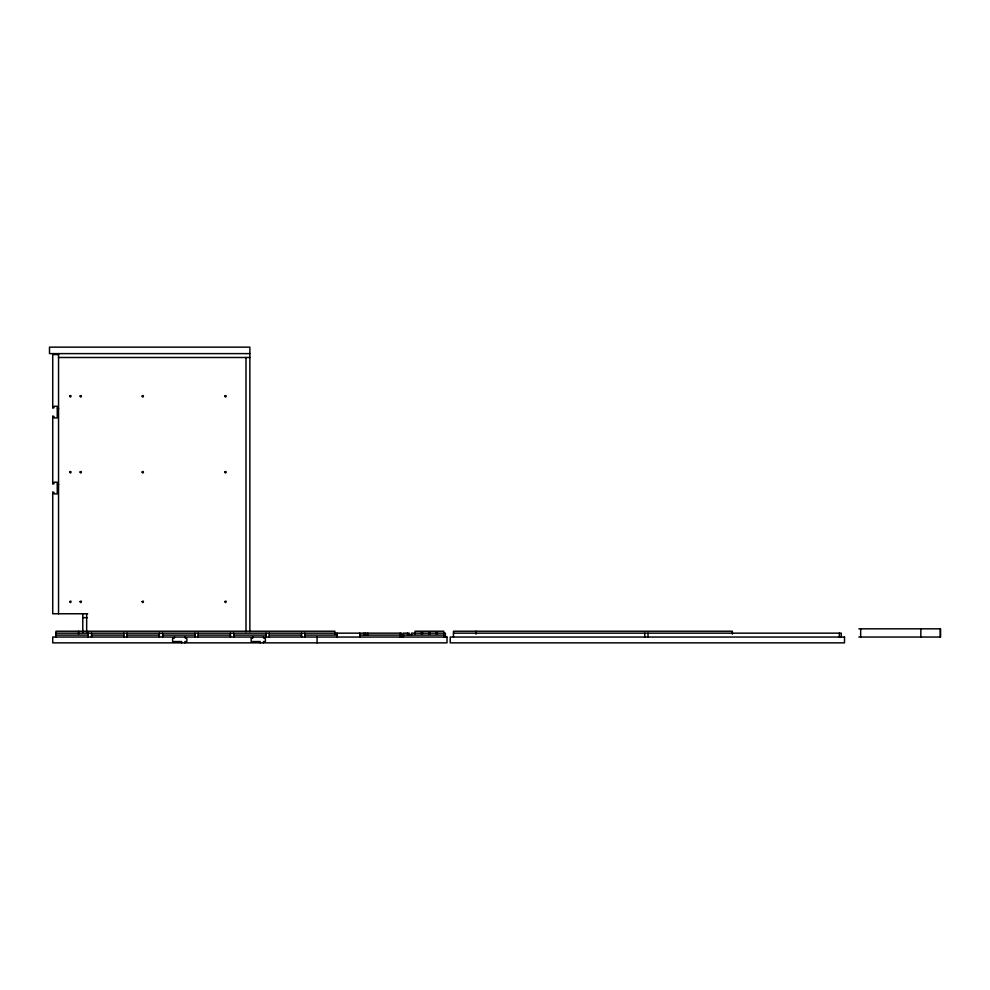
<?xml version="1.0" encoding="UTF-8"?>
<svg xmlns="http://www.w3.org/2000/svg" width="990" height="990" viewBox="0 0 990 990"><rect width="100%" height="100%" fill="white"/><g stroke="black" fill="none" stroke-linecap="round" stroke-linejoin="round"><path stroke-width="1.49" d="M174.574 637.04L174.03 638.327L172.631 638.327L172.631 641.557L181.677 641.557L181.677 642.857M253.106 637.04L252.561 638.327L251.163 638.327L251.163 641.557L260.209 641.557L260.209 642.857M249.864 353.616L49.5 353.616L49.5 347.144L249.864 347.144L249.864 631.694M58.546 354.581L52.73 354.581L52.73 408.226L54.029 407.694L54.029 406.284L57.259 406.284L57.259 408.226L58.546 408.226M58.546 357.489L249.864 357.489M58.546 408.87L57.259 408.87L57.259 417.929L54.029 417.929L54.029 416.518L52.73 415.986L52.73 484.172L54.029 483.64L54.029 482.229L57.259 482.229L57.259 484.172L58.546 484.172M58.546 484.815L57.259 484.815L57.259 493.874L54.029 493.874L54.029 492.463L52.73 491.931L52.73 613.763L87.677 613.763M82.789 617.649L87.405 617.649M858.887 628.823L940.5 628.823L940.5 637.04L858.887 637.04M55.96 633.154L401.754 633.154L401.754 637.04M453.47 633.154L841.277 633.154L841.277 637.04M55.96 635.097L88.283 635.097M91.513 635.097L123.824 635.097M127.067 635.097L159.378 635.097M162.608 635.097L194.931 635.097M198.161 635.097L230.472 635.097M233.714 635.097L266.025 635.097M269.255 635.097L301.579 635.097M304.809 635.097L337.12 635.097M359.741 635.097L400.146 635.097M403.375 635.097L443.768 635.097M263.439 637.04L263.971 638.327L265.382 638.327L265.382 641.557L263.439 641.557L263.439 642.857M184.907 637.04L185.439 638.327L186.85 638.327L186.85 641.557L184.907 641.557L184.907 642.857M940.339 628.823L940.339 637.04M920.849 628.823L920.849 637.04M860.669 628.823L860.669 637.04M839.334 633.154L839.334 637.04M732.365 634.132L732.365 631.224L453.47 631.224L453.47 637.04M648.017 633.154L648.017 637.04M644.787 633.154L644.787 637.04M476.091 631.224L476.091 634.132M445.389 637.04L445.389 633.154L411.456 633.154L411.456 635.097M443.768 637.04L443.768 631.224L437.308 631.224L437.308 634.132M436.343 634.132L436.343 631.224L429.87 631.224L429.87 634.132M428.905 634.132L428.905 631.224L422.445 631.224L422.445 634.132M421.468 634.132L421.468 631.224L415.008 631.224L415.008 634.132M409.192 635.097L409.192 633.154L403.375 633.154L403.375 637.04M407.583 633.154L407.583 635.097M400.146 633.154L400.146 637.04M367.822 633.154L367.822 635.097M365.57 633.154L365.57 635.097M363.949 633.154L363.949 635.097M359.741 633.154L359.741 637.04M337.12 633.154L337.12 637.04M334.868 634.132L334.868 631.224L55.96 631.224L55.96 637.04M317.085 637.04L317.085 642.857M304.809 633.154L304.809 637.04M301.579 633.154L301.579 637.04M269.255 633.154L269.255 637.04M266.025 633.154L266.025 637.04M245.99 357.489L245.99 631.769M233.714 633.154L233.714 637.04M230.472 633.154L230.472 637.04M198.161 633.154L198.161 637.04M194.931 633.154L194.931 637.04M162.608 633.154L162.608 637.04M159.378 633.154L159.378 637.04M127.067 633.154L127.067 637.04M123.824 633.154L123.824 637.04M91.513 633.154L91.513 637.04M88.283 633.154L88.283 637.04M86.662 613.763L86.662 632.474M82.789 613.763L82.789 632.474M78.581 631.224L78.581 634.132M58.546 353.616L58.546 613.763M142.102 396.099C143.253 399.131 144.392 393.81 142.102 396.099M142.102 472.044C143.253 475.076 144.392 469.755 142.102 472.044M142.102 601.635C143.253 604.667 144.392 599.346 142.102 601.635M69.721 396.087C70.81 399.143 72.047 393.834 69.721 396.087M69.721 472.032C70.81 475.089 72.047 469.78 69.721 472.032M69.721 601.623C70.81 604.68 72.047 599.371 69.721 601.623M80.066 396.062C81.056 399.143 82.467 393.884 80.066 396.062M80.066 472.007C81.056 475.089 82.467 469.829 80.066 472.007M80.066 601.598C81.056 604.68 82.467 599.42 80.066 601.598M224.854 396.05C225.794 399.143 227.279 393.909 224.854 396.05M224.854 471.995C225.794 475.101 227.279 469.854 224.854 471.995M224.854 601.586C225.794 604.692 227.279 599.445 224.854 601.586M447.01 637.04L52.73 637.04L52.73 642.857L447.01 642.857L447.01 637.04M844.507 637.04L450.24 637.04L450.24 642.857L844.507 642.857L844.507 637.04"/></g></svg>
